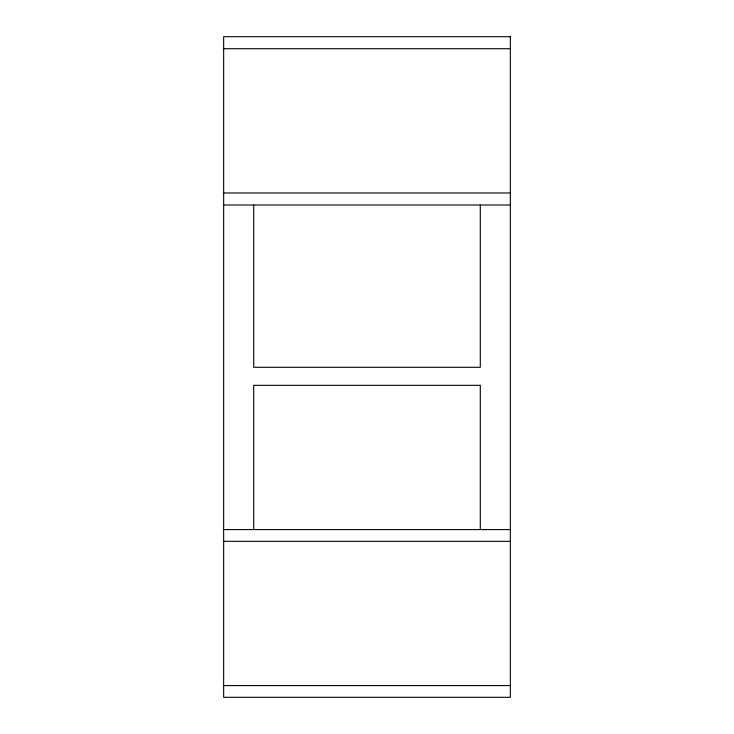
<?xml version="1.0" encoding="UTF-8"?>
<svg xmlns="http://www.w3.org/2000/svg" width="734" height="734" viewBox="0 0 734 734"><rect width="100%" height="100%" fill="white"/><g stroke="black" fill="none" stroke-linecap="round" stroke-linejoin="round"><path stroke-width="1.1" d="M223.65 48.719L510.35 48.719M223.65 192.978L510.35 192.978M223.65 205.006L510.35 205.006M223.65 529.581L510.35 529.581M223.65 541.316L510.35 541.316M223.65 685.574L510.35 685.574M480.293 205.006L480.293 367.294L253.707 367.294L253.707 205.006M480.293 529.581L480.293 385.322L253.707 385.322L253.707 529.581M510.35 36.7L223.65 36.7L223.65 697.3L510.35 697.3L510.35 36.7"/></g></svg>
